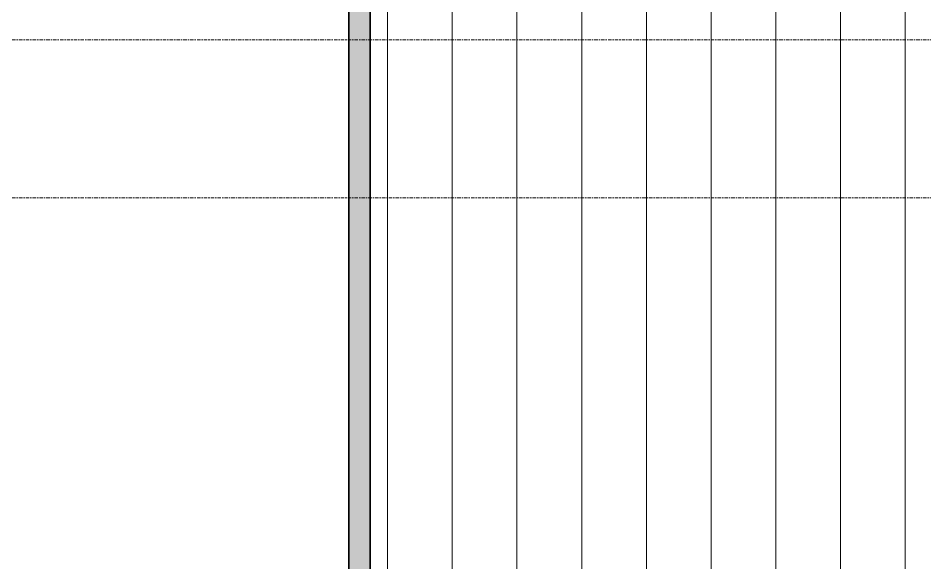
# Model space of a CAD drawing. Header units: centimetres. Extents: x -13467 to 3766, y -437 to 1921.
# Drawn here: x -10411.8 to -9991.6, y 346.4 to 598.9 of the extents above; entities that cross this region are included whole.
import ezdxf

# ---------------------------------------------------------------- set-up
doc = ezdxf.new("R2010")
doc.units = ezdxf.units.CM
doc.linetypes.add('Centre', pattern=[3.175, 0.635, -0.475, 1.59, -0.475])
for name, color, linetype, lineweight in [('A-FLOR-LEVL', 7, 'Continuous', 9), ('A-WALL-PATT', 7, 'Continuous', 35), ('I-WALL', 7, 'Continuous', 9)]:
    doc.layers.add(name, color=color, linetype=linetype, lineweight=lineweight)

msp = doc.modelspace()

# ---------------------------------------------------------------- hatches: boundary and pattern name
at = {"layer": 'A-WALL-PATT', "lineweight": 9, "true_color": 0x9a9a9a}
msp.add_hatch(color=253, dxfattribs=at).paths.add_polyline_path([(-10258.594, 94), (-10248.594, 94), (-10248.594, 801.545), (-10258.594, 801.545), (-10258.594, 153.656)])
at = {"layer": 'A-WALL-PATT', "lineweight": 9, "true_color": 0x808080}
h = msp.add_hatch(dxfattribs=at)
h.set_pattern_fill('FP_3', color=8, style=0, pattern_type=2)
h.set_pattern_definition([(90, (-5050.647, 712), (-30, 2e-15), [])])
h.paths.add_polyline_path([(-10248.594, 134), (-10138.891, 134), (-10138.891, 139.833), (-10153.091, 139.833), (-10154.385, 140.003), (-10155.591, 140.502), (-10156.627, 141.297), (-10157.421, 142.333), (-10157.921, 143.538), (-10158.091, 144.833), (-10157.921, 146.127), (-10157.421, 147.333), (-10156.627, 148.368), (-10155.591, 149.163), (-10154.385, 149.662), (-10153.091, 149.833), (-10149.191, 149.833), (-10149.191, 159.833), (-10129.153, 159.833), (-10129.153, 170.176), (-10129.315, 170.176), (-10129.315, 168.375), (-10132.365, 168.375), (-10132.365, 200.917), (-10028.665, 200.917), (-10028.665, 191.57), (-10026.472, 191.511), (-10026.472, 177.664), (-10028.665, 177.664), (-10028.665, 174.129), (-9998.704, 183.122), (-9998.704, 801.545), (-10248.594, 801.545), (-10248.594, 153.656)])
h.paths.add_polyline_path([(-9998.704, 134), (-9998.704, 163.122), (-10033.627, 152.639), (-10033.627, 134), (-10025.925, 134)])
h.paths.add_polyline_path([(-10038.507, 134), (-10038.507, 151.174), (-10074.191, 140.463), (-10074.191, 134), (-10039.654, 134)])
h.paths.add_polyline_path([(-10129.153, 134), (-10129.153, 139.833), (-10133.891, 139.833), (-10133.891, 134)])
h.paths.add_polyline_path([(-10079.191, 134), (-10079.191, 139.833), (-10124.273, 139.833), (-10124.273, 134), (-10080.841, 134)])
h.paths.add_polyline_path([(-10108.298, 159.833), (-10076.291, 159.833), (-10041.835, 170.176), (-10124.273, 170.176), (-10124.273, 159.833)])

# ---------------------------------------------------------------- linework, layer by layer
at = {"layer": 'A-FLOR-LEVL', "color": 253, "linetype": 'Centre', "true_color": 0xaaaaaa}
for p, q in [((-13466.939, 588.801), (-6213.529, 588.801)), ((-13466.939, 515.53), (-6213.529, 515.53))]:
    msp.add_line(p, q, dxfattribs=at)
at = {"layer": 'I-WALL', "lineweight": 35}
for p, q in [((-10258.594, 801.545), (-10258.594, 94)), ((-10248.594, 94), (-10248.594, 801.545))]:
    msp.add_line(p, q, dxfattribs=at)

doc.saveas('drawing.dxf')
